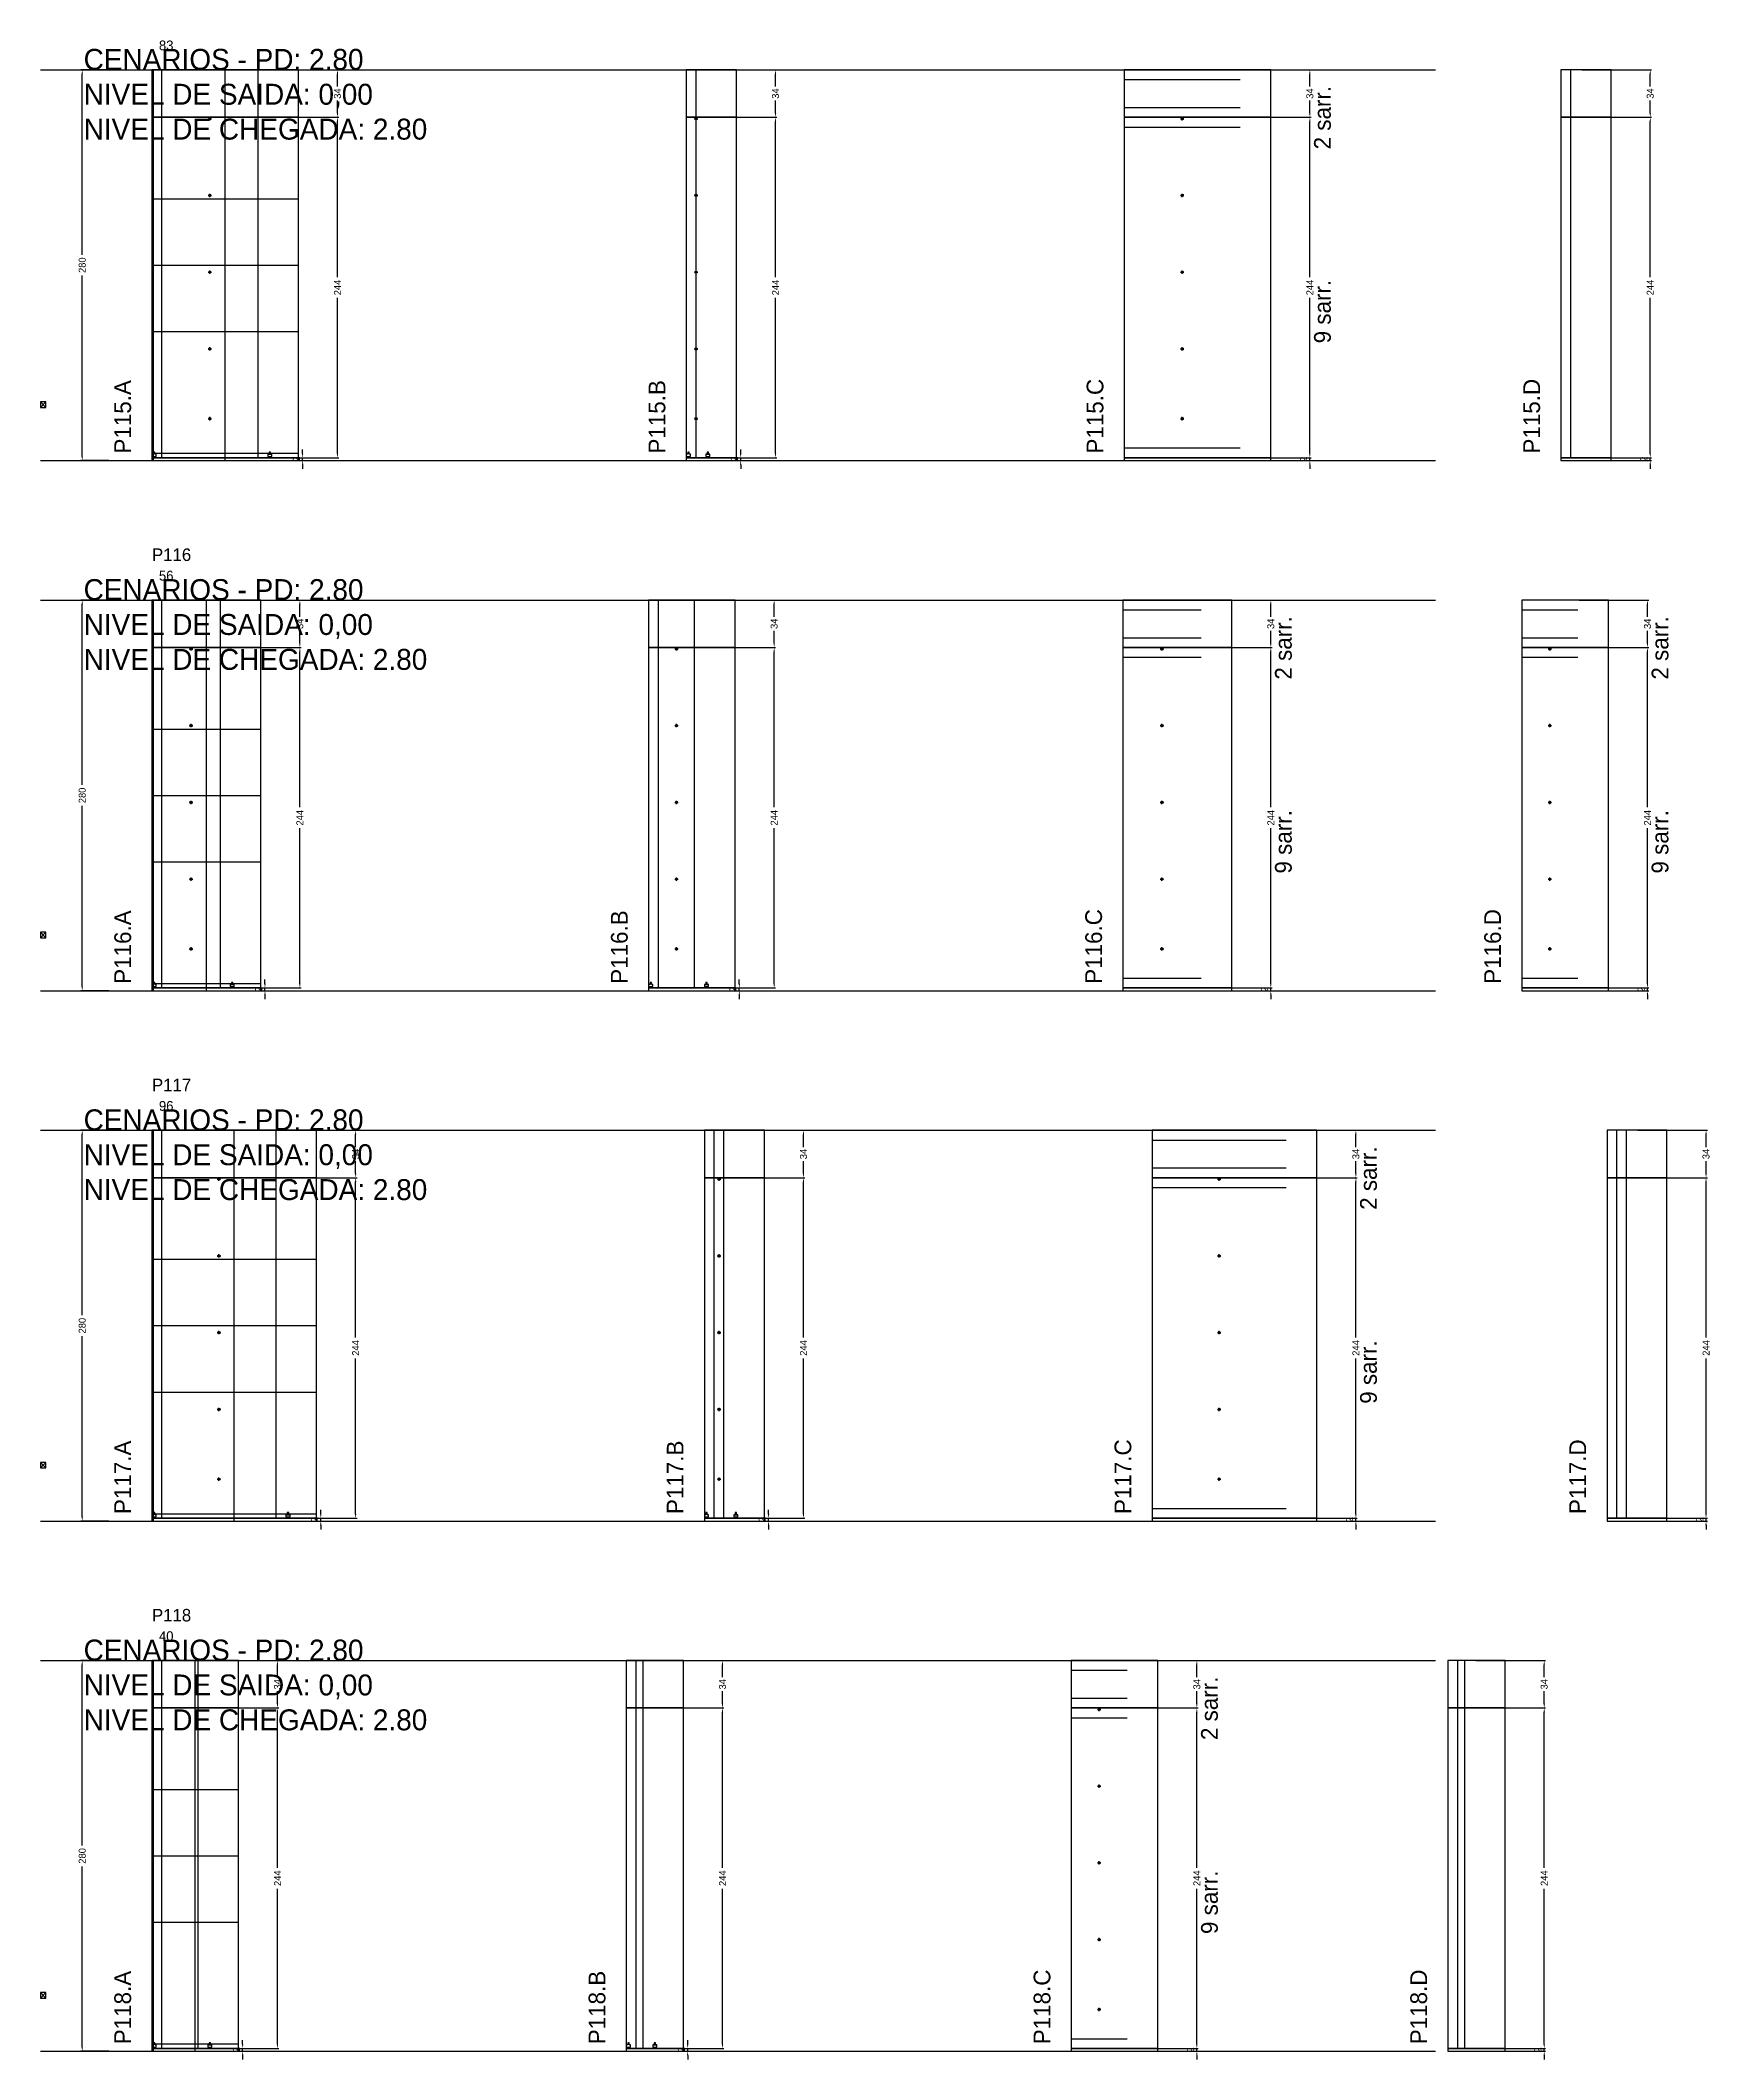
# Model space of a CAD drawing. Header units: centimetres. Extents: x -10500 to 4121, y -45226 to 295.
# Drawn here: x -7000 to -5803, y -26606 to -25159 of the extents above; entities that cross this region are included whole.
import ezdxf

# ---------------------------------------------------------------- set-up
doc = ezdxf.new("R2010")
doc.units = ezdxf.units.CM
doc.linetypes.add('DASHED', pattern=[2, -2])
for name, color, linetype in [('CHAPA', 140, 'Continuous'), ('COTA', 241, 'Continuous'), ('COTAS FURACAO', 16, 'Continuous'), ('Madeira', 30, 'Continuous'), ('MEIO_PONT', 160, 'Continuous'), ('NOMENCLATURA', 7, 'Continuous'), ('Nível', 160, 'Continuous'), ('Painéis', 200, 'Continuous'), ('Perfil Metálico', 150, 'Continuous'), ('SARR_2.2x7', 40, 'Continuous'), ('SARRAFO DE PRESSAO', 200, 'Continuous'), ('texto', 7, 'Continuous'), ('TEXTO_GERAL', 7, 'Continuous')]:
    doc.layers.add(name, color=color, linetype=linetype)
doc.dimstyles.new('PAINEL-NOVA', dxfattribs={"dimtxt": 5, "dimasz": 3, "dimexe": 1, "dimexo": 1, "dimgap": 1, "dimtad": 1, "dimcen": 2.5, "dimazin": 3, "dimtfac": 1, "dimtmove": 0, "dimatfit": 3})

# ---------------------------------------------------------------- blocks, each defined once
blk = doc.blocks.new('_CLOSEDFILLED')
at = {"color": 0, "linetype": 'BYBLOCK'}
blk.add_solid([(-1, 0.16), (0, 0), (-1, -0.16)], dxfattribs=at)
blk = doc.blocks.new('*D1717')
for p, q in [((-6951, -25180), (-6971, -25180)), ((-6970, -25312.5), (-6970, -25183)), ((-6970, -25457), (-6970, -25327.5)), ((-6951, -25460), (-6971, -25460))]:
    blk.add_line(p, q)
at = {"layer": 'Defpoints'}
for p in [(-6950, -25180), (-6970, -25460), (-6950, -25460)]:
    blk.add_point(p, dxfattribs=at)
at = {"layer": 'COTA', "xscale": 3, "yscale": 3}
for p, rotation in [((-6970, -25180), 90), ((-6970, -25460), 270)]:
    blk.add_blockref('_CLOSEDFILLED', p, dxfattribs=dict(at, rotation=rotation))
at = {"layer": 'COTA', "insert": (-6970, -25320), "char_height": 5, "attachment_point": 5, "rotation": 90}
blk.add_mtext('280', dxfattribs=at)
blk = doc.blocks.new('MULDURA')
at = {"layer": 'Paineis'}
for p, q in [((0, 0), (4, 4)), ((4, 0), (0, 4))]:
    blk.add_line(p, q, dxfattribs=at)
blk.add_lwpolyline([(0, 0), (4, 0), (4, 4), (0, 4)], close=True, dxfattribs=at)
blk = doc.blocks.new('*D1719')
for p, q in [((-6836, -25214), (-6786, -25214)), ((-6787, -25328.5), (-6787, -25217)), ((-6787, -25455), (-6787, -25343.5)), ((-6836, -25458), (-6786, -25458))]:
    blk.add_line(p, q)
at = {"layer": 'Defpoints'}
for p in [(-6837, -25214), (-6837, -25458), (-6787, -25458)]:
    blk.add_point(p, dxfattribs=at)
at = {"layer": 'COTA', "xscale": 3, "yscale": 3}
for p, rotation in [((-6787, -25214), 90), ((-6787, -25458), 270)]:
    blk.add_blockref('_CLOSEDFILLED', p, dxfattribs=dict(at, rotation=rotation))
at = {"layer": 'COTA', "insert": (-6787, -25336), "char_height": 5, "attachment_point": 5, "rotation": 90}
blk.add_mtext('244', dxfattribs=at)
blk = doc.blocks.new('*D1720')
for p, q in [((-6836, -25180), (-6786, -25180)), ((-6787, -25192), (-6787, -25183)), ((-6787, -25211), (-6787, -25202)), ((-6836, -25214), (-6786, -25214))]:
    blk.add_line(p, q)
at = {"layer": 'Defpoints'}
for p in [(-6837, -25180), (-6837, -25214), (-6787, -25214)]:
    blk.add_point(p, dxfattribs=at)
at = {"layer": 'COTA', "xscale": 3, "yscale": 3}
for p, rotation in [((-6787, -25180), 90), ((-6787, -25214), 270)]:
    blk.add_blockref('_CLOSEDFILLED', p, dxfattribs=dict(at, rotation=rotation))
at = {"layer": 'COTA', "insert": (-6787, -25197), "char_height": 5, "attachment_point": 5, "rotation": 90}
blk.add_mtext('34', dxfattribs=at)
blk = doc.blocks.new('SLIPTEE')
at = {"layer": 'Paineis'}
blk.add_lwpolyline([(0, 0), (3, 0), (3, 1.5), (2, 1.5), (2, 3), (1, 3), (1, 1.5), (0, 1.5)], close=True, dxfattribs=at)
blk = doc.blocks.new('SLIPTDD')
at = {"layer": 'Paineis'}
blk.add_line((0, 1.5), (3, 1.5), dxfattribs=at)
blk.add_lwpolyline([(0, 0), (3, 0), (3, 1.5), (2, 1.5), (2, 3), (1, 3), (1, 1.5), (0, 1.5)], close=True, dxfattribs=at)
blk = doc.blocks.new('furacao')
at = {"layer": 'COTAS FURACAO'}
for p, q in [((-1.2, 0), (1.2, 0)), ((0, -1.2), (0, 1.2))]:
    blk.add_line(p, q, dxfattribs=at)
blk.add_circle((0, 0), 0.8, dxfattribs=at)
blk = doc.blocks.new('*D1722')
for p, q in [((-6522, -25214), (-6472, -25214)), ((-6473, -25328.5), (-6473, -25217)), ((-6473, -25455), (-6473, -25343.5)), ((-6522, -25458), (-6472, -25458))]:
    blk.add_line(p, q)
at = {"layer": 'Defpoints'}
for p in [(-6523, -25214), (-6523, -25458), (-6473, -25458)]:
    blk.add_point(p, dxfattribs=at)
at = {"layer": 'COTA', "xscale": 3, "yscale": 3}
for p, rotation in [((-6473, -25214), 90), ((-6473, -25458), 270)]:
    blk.add_blockref('_CLOSEDFILLED', p, dxfattribs=dict(at, rotation=rotation))
at = {"layer": 'COTA', "insert": (-6473, -25336), "char_height": 5, "attachment_point": 5, "rotation": 90}
blk.add_mtext('244', dxfattribs=at)
blk = doc.blocks.new('*D1723')
for p, q in [((-6522, -25180), (-6472, -25180)), ((-6473, -25192), (-6473, -25183)), ((-6473, -25211), (-6473, -25202)), ((-6522, -25214), (-6472, -25214))]:
    blk.add_line(p, q)
at = {"layer": 'Defpoints'}
for p in [(-6523, -25180), (-6523, -25214), (-6473, -25214)]:
    blk.add_point(p, dxfattribs=at)
at = {"layer": 'COTA', "xscale": 3, "yscale": 3}
for p, rotation in [((-6473, -25180), 90), ((-6473, -25214), 270)]:
    blk.add_blockref('_CLOSEDFILLED', p, dxfattribs=dict(at, rotation=rotation))
at = {"layer": 'COTA', "insert": (-6473, -25197), "char_height": 5, "attachment_point": 5, "rotation": 90}
blk.add_mtext('34', dxfattribs=at)
blk = doc.blocks.new('*D1725')
for p, q in [((-6139, -25214), (-6089, -25214)), ((-6090, -25328.5), (-6090, -25217)), ((-6090, -25455), (-6090, -25343.5)), ((-6139, -25458), (-6089, -25458))]:
    blk.add_line(p, q)
at = {"layer": 'Defpoints'}
for p in [(-6140, -25214), (-6140, -25458), (-6090, -25458)]:
    blk.add_point(p, dxfattribs=at)
at = {"layer": 'COTA', "xscale": 3, "yscale": 3}
for p, rotation in [((-6090, -25214), 90), ((-6090, -25458), 270)]:
    blk.add_blockref('_CLOSEDFILLED', p, dxfattribs=dict(at, rotation=rotation))
at = {"layer": 'COTA', "insert": (-6090, -25336), "char_height": 5, "attachment_point": 5, "rotation": 90}
blk.add_mtext('244', dxfattribs=at)
blk = doc.blocks.new('*D1726')
for p, q in [((-6139, -25180), (-6089, -25180)), ((-6090, -25192), (-6090, -25183)), ((-6090, -25211), (-6090, -25202)), ((-6139, -25214), (-6089, -25214))]:
    blk.add_line(p, q)
at = {"layer": 'Defpoints'}
for p in [(-6140, -25180), (-6140, -25214), (-6090, -25214)]:
    blk.add_point(p, dxfattribs=at)
at = {"layer": 'COTA', "xscale": 3, "yscale": 3}
for p, rotation in [((-6090, -25180), 90), ((-6090, -25214), 270)]:
    blk.add_blockref('_CLOSEDFILLED', p, dxfattribs=dict(at, rotation=rotation))
at = {"layer": 'COTA', "insert": (-6090, -25197), "char_height": 5, "attachment_point": 5, "rotation": 90}
blk.add_mtext('34', dxfattribs=at)
blk = doc.blocks.new('*D1728')
for p, q in [((-5895, -25214), (-5845, -25214)), ((-5846, -25328.5), (-5846, -25217)), ((-5846, -25455), (-5846, -25343.5)), ((-5895, -25458), (-5845, -25458))]:
    blk.add_line(p, q)
at = {"layer": 'Defpoints'}
for p in [(-5896, -25214), (-5896, -25458), (-5846, -25458)]:
    blk.add_point(p, dxfattribs=at)
at = {"layer": 'COTA', "xscale": 3, "yscale": 3}
for p, rotation in [((-5846, -25214), 90), ((-5846, -25458), 270)]:
    blk.add_blockref('_CLOSEDFILLED', p, dxfattribs=dict(at, rotation=rotation))
at = {"layer": 'COTA', "insert": (-5846, -25336), "char_height": 5, "attachment_point": 5, "rotation": 90}
blk.add_mtext('244', dxfattribs=at)
blk = doc.blocks.new('*D1729')
for p, q in [((-5895, -25180), (-5845, -25180)), ((-5846, -25192), (-5846, -25183)), ((-5846, -25211), (-5846, -25202)), ((-5895, -25214), (-5845, -25214))]:
    blk.add_line(p, q)
at = {"layer": 'Defpoints'}
for p in [(-5896, -25180), (-5896, -25214), (-5846, -25214)]:
    blk.add_point(p, dxfattribs=at)
at = {"layer": 'COTA', "xscale": 3, "yscale": 3}
for p, rotation in [((-5846, -25180), 90), ((-5846, -25214), 270)]:
    blk.add_blockref('_CLOSEDFILLED', p, dxfattribs=dict(at, rotation=rotation))
at = {"layer": 'COTA', "insert": (-5846, -25197), "char_height": 5, "attachment_point": 5, "rotation": 90}
blk.add_mtext('34', dxfattribs=at)
blk = doc.blocks.new('*D1743')
for p, q in [((-6951, -25560), (-6971, -25560)), ((-6970, -25692.5), (-6970, -25563)), ((-6970, -25837), (-6970, -25707.5)), ((-6951, -25840), (-6971, -25840))]:
    blk.add_line(p, q)
at = {"layer": 'Defpoints'}
for p in [(-6950, -25560), (-6970, -25840), (-6950, -25840)]:
    blk.add_point(p, dxfattribs=at)
at = {"layer": 'COTA', "xscale": 3, "yscale": 3}
for p, rotation in [((-6970, -25560), 90), ((-6970, -25840), 270)]:
    blk.add_blockref('_CLOSEDFILLED', p, dxfattribs=dict(at, rotation=rotation))
at = {"layer": 'COTA', "insert": (-6970, -25700), "char_height": 5, "attachment_point": 5, "rotation": 90}
blk.add_mtext('280', dxfattribs=at)
blk = doc.blocks.new('*D1745')
for p, q in [((-6863, -25594), (-6813, -25594)), ((-6814, -25708.5), (-6814, -25597)), ((-6814, -25835), (-6814, -25723.5)), ((-6863, -25838), (-6813, -25838))]:
    blk.add_line(p, q)
at = {"layer": 'Defpoints'}
for p in [(-6864, -25594), (-6864, -25838), (-6814, -25838)]:
    blk.add_point(p, dxfattribs=at)
at = {"layer": 'COTA', "xscale": 3, "yscale": 3}
for p, rotation in [((-6814, -25594), 90), ((-6814, -25838), 270)]:
    blk.add_blockref('_CLOSEDFILLED', p, dxfattribs=dict(at, rotation=rotation))
at = {"layer": 'COTA', "insert": (-6814, -25716), "char_height": 5, "attachment_point": 5, "rotation": 90}
blk.add_mtext('244', dxfattribs=at)
blk = doc.blocks.new('*D1746')
for p, q in [((-6863, -25560), (-6813, -25560)), ((-6814, -25572), (-6814, -25563)), ((-6814, -25591), (-6814, -25582)), ((-6863, -25594), (-6813, -25594))]:
    blk.add_line(p, q)
at = {"layer": 'Defpoints'}
for p in [(-6864, -25560), (-6864, -25594), (-6814, -25594)]:
    blk.add_point(p, dxfattribs=at)
at = {"layer": 'COTA', "xscale": 3, "yscale": 3}
for p, rotation in [((-6814, -25560), 90), ((-6814, -25594), 270)]:
    blk.add_blockref('_CLOSEDFILLED', p, dxfattribs=dict(at, rotation=rotation))
at = {"layer": 'COTA', "insert": (-6814, -25577), "char_height": 5, "attachment_point": 5, "rotation": 90}
blk.add_mtext('34', dxfattribs=at)
blk = doc.blocks.new('*D1748')
for p, q in [((-6523, -25594), (-6473, -25594)), ((-6474, -25708.5), (-6474, -25597)), ((-6474, -25835), (-6474, -25723.5)), ((-6523, -25838), (-6473, -25838))]:
    blk.add_line(p, q)
at = {"layer": 'Defpoints'}
for p in [(-6524, -25594), (-6524, -25838), (-6474, -25838)]:
    blk.add_point(p, dxfattribs=at)
at = {"layer": 'COTA', "xscale": 3, "yscale": 3}
for p, rotation in [((-6474, -25594), 90), ((-6474, -25838), 270)]:
    blk.add_blockref('_CLOSEDFILLED', p, dxfattribs=dict(at, rotation=rotation))
at = {"layer": 'COTA', "insert": (-6474, -25716), "char_height": 5, "attachment_point": 5, "rotation": 90}
blk.add_mtext('244', dxfattribs=at)
blk = doc.blocks.new('*D1749')
for p, q in [((-6523, -25560), (-6473, -25560)), ((-6474, -25572), (-6474, -25563)), ((-6474, -25591), (-6474, -25582)), ((-6523, -25594), (-6473, -25594))]:
    blk.add_line(p, q)
at = {"layer": 'Defpoints'}
for p in [(-6524, -25560), (-6524, -25594), (-6474, -25594)]:
    blk.add_point(p, dxfattribs=at)
at = {"layer": 'COTA', "xscale": 3, "yscale": 3}
for p, rotation in [((-6474, -25560), 90), ((-6474, -25594), 270)]:
    blk.add_blockref('_CLOSEDFILLED', p, dxfattribs=dict(at, rotation=rotation))
at = {"layer": 'COTA', "insert": (-6474, -25577), "char_height": 5, "attachment_point": 5, "rotation": 90}
blk.add_mtext('34', dxfattribs=at)
blk = doc.blocks.new('*D1751')
for p, q in [((-6167, -25594), (-6117, -25594)), ((-6118, -25708.5), (-6118, -25597)), ((-6118, -25835), (-6118, -25723.5)), ((-6167, -25838), (-6117, -25838))]:
    blk.add_line(p, q)
at = {"layer": 'Defpoints'}
for p in [(-6168, -25594), (-6168, -25838), (-6118, -25838)]:
    blk.add_point(p, dxfattribs=at)
at = {"layer": 'COTA', "xscale": 3, "yscale": 3}
for p, rotation in [((-6118, -25594), 90), ((-6118, -25838), 270)]:
    blk.add_blockref('_CLOSEDFILLED', p, dxfattribs=dict(at, rotation=rotation))
at = {"layer": 'COTA', "insert": (-6118, -25716), "char_height": 5, "attachment_point": 5, "rotation": 90}
blk.add_mtext('244', dxfattribs=at)
blk = doc.blocks.new('*D1752')
for p, q in [((-6167, -25560), (-6117, -25560)), ((-6118, -25572), (-6118, -25563)), ((-6118, -25591), (-6118, -25582)), ((-6167, -25594), (-6117, -25594))]:
    blk.add_line(p, q)
at = {"layer": 'Defpoints'}
for p in [(-6168, -25560), (-6168, -25594), (-6118, -25594)]:
    blk.add_point(p, dxfattribs=at)
at = {"layer": 'COTA', "xscale": 3, "yscale": 3}
for p, rotation in [((-6118, -25560), 90), ((-6118, -25594), 270)]:
    blk.add_blockref('_CLOSEDFILLED', p, dxfattribs=dict(at, rotation=rotation))
at = {"layer": 'COTA', "insert": (-6118, -25577), "char_height": 5, "attachment_point": 5, "rotation": 90}
blk.add_mtext('34', dxfattribs=at)
blk = doc.blocks.new('*D1754')
for p, q in [((-5897, -25594), (-5847, -25594)), ((-5848, -25708.5), (-5848, -25597)), ((-5848, -25835), (-5848, -25723.5)), ((-5897, -25838), (-5847, -25838))]:
    blk.add_line(p, q)
at = {"layer": 'Defpoints'}
for p in [(-5898, -25594), (-5898, -25838), (-5848, -25838)]:
    blk.add_point(p, dxfattribs=at)
at = {"layer": 'COTA', "xscale": 3, "yscale": 3}
for p, rotation in [((-5848, -25594), 90), ((-5848, -25838), 270)]:
    blk.add_blockref('_CLOSEDFILLED', p, dxfattribs=dict(at, rotation=rotation))
at = {"layer": 'COTA', "insert": (-5848, -25716), "char_height": 5, "attachment_point": 5, "rotation": 90}
blk.add_mtext('244', dxfattribs=at)
blk = doc.blocks.new('*D1755')
for p, q in [((-5897, -25560), (-5847, -25560)), ((-5848, -25572), (-5848, -25563)), ((-5848, -25591), (-5848, -25582)), ((-5897, -25594), (-5847, -25594))]:
    blk.add_line(p, q)
at = {"layer": 'Defpoints'}
for p in [(-5898, -25560), (-5898, -25594), (-5848, -25594)]:
    blk.add_point(p, dxfattribs=at)
at = {"layer": 'COTA', "xscale": 3, "yscale": 3}
for p, rotation in [((-5848, -25560), 90), ((-5848, -25594), 270)]:
    blk.add_blockref('_CLOSEDFILLED', p, dxfattribs=dict(at, rotation=rotation))
at = {"layer": 'COTA', "insert": (-5848, -25577), "char_height": 5, "attachment_point": 5, "rotation": 90}
blk.add_mtext('34', dxfattribs=at)
blk = doc.blocks.new('*D1769')
for p, q in [((-6951, -25940), (-6971, -25940)), ((-6970, -26072.5), (-6970, -25943)), ((-6970, -26217), (-6970, -26087.5)), ((-6951, -26220), (-6971, -26220))]:
    blk.add_line(p, q)
at = {"layer": 'Defpoints'}
for p in [(-6950, -25940), (-6970, -26220), (-6950, -26220)]:
    blk.add_point(p, dxfattribs=at)
at = {"layer": 'COTA', "xscale": 3, "yscale": 3}
for p, rotation in [((-6970, -25940), 90), ((-6970, -26220), 270)]:
    blk.add_blockref('_CLOSEDFILLED', p, dxfattribs=dict(at, rotation=rotation))
at = {"layer": 'COTA', "insert": (-6970, -26080), "char_height": 5, "attachment_point": 5, "rotation": 90}
blk.add_mtext('280', dxfattribs=at)
blk = doc.blocks.new('*D1771')
for p, q in [((-6823, -25974), (-6773, -25974)), ((-6774, -26088.5), (-6774, -25977)), ((-6774, -26215), (-6774, -26103.5)), ((-6823, -26218), (-6773, -26218))]:
    blk.add_line(p, q)
at = {"layer": 'Defpoints'}
for p in [(-6824, -25974), (-6824, -26218), (-6774, -26218)]:
    blk.add_point(p, dxfattribs=at)
at = {"layer": 'COTA', "xscale": 3, "yscale": 3}
for p, rotation in [((-6774, -25974), 90), ((-6774, -26218), 270)]:
    blk.add_blockref('_CLOSEDFILLED', p, dxfattribs=dict(at, rotation=rotation))
at = {"layer": 'COTA', "insert": (-6774, -26096), "char_height": 5, "attachment_point": 5, "rotation": 90}
blk.add_mtext('244', dxfattribs=at)
blk = doc.blocks.new('*D1772')
for p, q in [((-6823, -25940), (-6773, -25940)), ((-6774, -25952), (-6774, -25943)), ((-6823, -25974), (-6773, -25974)), ((-6774, -25971), (-6774, -25962))]:
    blk.add_line(p, q)
at = {"layer": 'Defpoints'}
for p in [(-6824, -25940), (-6824, -25974), (-6774, -25974)]:
    blk.add_point(p, dxfattribs=at)
at = {"layer": 'COTA', "xscale": 3, "yscale": 3}
for p, rotation in [((-6774, -25940), 90), ((-6774, -25974), 270)]:
    blk.add_blockref('_CLOSEDFILLED', p, dxfattribs=dict(at, rotation=rotation))
at = {"layer": 'COTA', "insert": (-6774, -25957), "char_height": 5, "attachment_point": 5, "rotation": 90}
blk.add_mtext('34', dxfattribs=at)
blk = doc.blocks.new('*D1774')
for p, q in [((-6502, -25974), (-6452, -25974)), ((-6453, -26088.5), (-6453, -25977)), ((-6453, -26215), (-6453, -26103.5)), ((-6502, -26218), (-6452, -26218))]:
    blk.add_line(p, q)
at = {"layer": 'Defpoints'}
for p in [(-6503, -25974), (-6503, -26218), (-6453, -26218)]:
    blk.add_point(p, dxfattribs=at)
at = {"layer": 'COTA', "xscale": 3, "yscale": 3}
for p, rotation in [((-6453, -25974), 90), ((-6453, -26218), 270)]:
    blk.add_blockref('_CLOSEDFILLED', p, dxfattribs=dict(at, rotation=rotation))
at = {"layer": 'COTA', "insert": (-6453, -26096), "char_height": 5, "attachment_point": 5, "rotation": 90}
blk.add_mtext('244', dxfattribs=at)
blk = doc.blocks.new('*D1775')
for p, q in [((-6502, -25940), (-6452, -25940)), ((-6453, -25952), (-6453, -25943)), ((-6502, -25974), (-6452, -25974)), ((-6453, -25971), (-6453, -25962))]:
    blk.add_line(p, q)
at = {"layer": 'Defpoints'}
for p in [(-6503, -25940), (-6503, -25974), (-6453, -25974)]:
    blk.add_point(p, dxfattribs=at)
at = {"layer": 'COTA', "xscale": 3, "yscale": 3}
for p, rotation in [((-6453, -25940), 90), ((-6453, -25974), 270)]:
    blk.add_blockref('_CLOSEDFILLED', p, dxfattribs=dict(at, rotation=rotation))
at = {"layer": 'COTA', "insert": (-6453, -25957), "char_height": 5, "attachment_point": 5, "rotation": 90}
blk.add_mtext('34', dxfattribs=at)
blk = doc.blocks.new('*D1777')
for p, q in [((-6106, -25974), (-6056, -25974)), ((-6057, -26088.5), (-6057, -25977)), ((-6057, -26215), (-6057, -26103.5)), ((-6106, -26218), (-6056, -26218))]:
    blk.add_line(p, q)
at = {"layer": 'Defpoints'}
for p in [(-6107, -25974), (-6107, -26218), (-6057, -26218)]:
    blk.add_point(p, dxfattribs=at)
at = {"layer": 'COTA', "xscale": 3, "yscale": 3}
for p, rotation in [((-6057, -25974), 90), ((-6057, -26218), 270)]:
    blk.add_blockref('_CLOSEDFILLED', p, dxfattribs=dict(at, rotation=rotation))
at = {"layer": 'COTA', "insert": (-6057, -26096), "char_height": 5, "attachment_point": 5, "rotation": 90}
blk.add_mtext('244', dxfattribs=at)
blk = doc.blocks.new('*D1778')
for p, q in [((-6106, -25940), (-6056, -25940)), ((-6057, -25952), (-6057, -25943)), ((-6106, -25974), (-6056, -25974)), ((-6057, -25971), (-6057, -25962))]:
    blk.add_line(p, q)
at = {"layer": 'Defpoints'}
for p in [(-6107, -25940), (-6107, -25974), (-6057, -25974)]:
    blk.add_point(p, dxfattribs=at)
at = {"layer": 'COTA', "xscale": 3, "yscale": 3}
for p, rotation in [((-6057, -25940), 90), ((-6057, -25974), 270)]:
    blk.add_blockref('_CLOSEDFILLED', p, dxfattribs=dict(at, rotation=rotation))
at = {"layer": 'COTA', "insert": (-6057, -25957), "char_height": 5, "attachment_point": 5, "rotation": 90}
blk.add_mtext('34', dxfattribs=at)
blk = doc.blocks.new('*D1780')
for p, q in [((-5855, -25974), (-5805, -25974)), ((-5806, -26088.5), (-5806, -25977)), ((-5806, -26215), (-5806, -26103.5)), ((-5855, -26218), (-5805, -26218))]:
    blk.add_line(p, q)
at = {"layer": 'Defpoints'}
for p in [(-5856, -25974), (-5856, -26218), (-5806, -26218)]:
    blk.add_point(p, dxfattribs=at)
at = {"layer": 'COTA', "xscale": 3, "yscale": 3}
for p, rotation in [((-5806, -25974), 90), ((-5806, -26218), 270)]:
    blk.add_blockref('_CLOSEDFILLED', p, dxfattribs=dict(at, rotation=rotation))
at = {"layer": 'COTA', "insert": (-5806, -26096), "char_height": 5, "attachment_point": 5, "rotation": 90}
blk.add_mtext('244', dxfattribs=at)
blk = doc.blocks.new('*D1781')
for p, q in [((-5855, -25940), (-5805, -25940)), ((-5806, -25952), (-5806, -25943)), ((-5855, -25974), (-5805, -25974)), ((-5806, -25971), (-5806, -25962))]:
    blk.add_line(p, q)
at = {"layer": 'Defpoints'}
for p in [(-5856, -25940), (-5856, -25974), (-5806, -25974)]:
    blk.add_point(p, dxfattribs=at)
at = {"layer": 'COTA', "xscale": 3, "yscale": 3}
for p, rotation in [((-5806, -25940), 90), ((-5806, -25974), 270)]:
    blk.add_blockref('_CLOSEDFILLED', p, dxfattribs=dict(at, rotation=rotation))
at = {"layer": 'COTA', "insert": (-5806, -25957), "char_height": 5, "attachment_point": 5, "rotation": 90}
blk.add_mtext('34', dxfattribs=at)
blk = doc.blocks.new('*D1795')
for p, q in [((-6951, -26320), (-6971, -26320)), ((-6970, -26452.5), (-6970, -26323)), ((-6970, -26597), (-6970, -26467.5)), ((-6951, -26600), (-6971, -26600))]:
    blk.add_line(p, q)
at = {"layer": 'Defpoints'}
for p in [(-6950, -26320), (-6970, -26600), (-6950, -26600)]:
    blk.add_point(p, dxfattribs=at)
at = {"layer": 'COTA', "xscale": 3, "yscale": 3}
for p, rotation in [((-6970, -26320), 90), ((-6970, -26600), 270)]:
    blk.add_blockref('_CLOSEDFILLED', p, dxfattribs=dict(at, rotation=rotation))
at = {"layer": 'COTA', "insert": (-6970, -26460), "char_height": 5, "attachment_point": 5, "rotation": 90}
blk.add_mtext('280', dxfattribs=at)
blk = doc.blocks.new('*D1797')
for p, q in [((-6879, -26354), (-6829, -26354)), ((-6830, -26468.5), (-6830, -26357)), ((-6830, -26595), (-6830, -26483.5)), ((-6879, -26598), (-6829, -26598))]:
    blk.add_line(p, q)
at = {"layer": 'Defpoints'}
for p in [(-6880, -26354), (-6880, -26598), (-6830, -26598)]:
    blk.add_point(p, dxfattribs=at)
at = {"layer": 'COTA', "xscale": 3, "yscale": 3}
for p, rotation in [((-6830, -26354), 90), ((-6830, -26598), 270)]:
    blk.add_blockref('_CLOSEDFILLED', p, dxfattribs=dict(at, rotation=rotation))
at = {"layer": 'COTA', "insert": (-6830, -26476), "char_height": 5, "attachment_point": 5, "rotation": 90}
blk.add_mtext('244', dxfattribs=at)
blk = doc.blocks.new('*D1798')
for p, q in [((-6879, -26320), (-6829, -26320)), ((-6830, -26332), (-6830, -26323)), ((-6830, -26351), (-6830, -26342)), ((-6879, -26354), (-6829, -26354))]:
    blk.add_line(p, q)
at = {"layer": 'Defpoints'}
for p in [(-6880, -26320), (-6880, -26354), (-6830, -26354)]:
    blk.add_point(p, dxfattribs=at)
at = {"layer": 'COTA', "xscale": 3, "yscale": 3}
for p, rotation in [((-6830, -26320), 90), ((-6830, -26354), 270)]:
    blk.add_blockref('_CLOSEDFILLED', p, dxfattribs=dict(at, rotation=rotation))
at = {"layer": 'COTA', "insert": (-6830, -26337), "char_height": 5, "attachment_point": 5, "rotation": 90}
blk.add_mtext('34', dxfattribs=at)
blk = doc.blocks.new('*D1800')
for p, q in [((-6560, -26354), (-6510, -26354)), ((-6511, -26468.5), (-6511, -26357)), ((-6511, -26595), (-6511, -26483.5)), ((-6560, -26598), (-6510, -26598))]:
    blk.add_line(p, q)
at = {"layer": 'Defpoints'}
for p in [(-6561, -26354), (-6561, -26598), (-6511, -26598)]:
    blk.add_point(p, dxfattribs=at)
at = {"layer": 'COTA', "xscale": 3, "yscale": 3}
for p, rotation in [((-6511, -26354), 90), ((-6511, -26598), 270)]:
    blk.add_blockref('_CLOSEDFILLED', p, dxfattribs=dict(at, rotation=rotation))
at = {"layer": 'COTA', "insert": (-6511, -26476), "char_height": 5, "attachment_point": 5, "rotation": 90}
blk.add_mtext('244', dxfattribs=at)
blk = doc.blocks.new('*D1801')
for p, q in [((-6560, -26320), (-6510, -26320)), ((-6511, -26332), (-6511, -26323)), ((-6511, -26351), (-6511, -26342)), ((-6560, -26354), (-6510, -26354))]:
    blk.add_line(p, q)
at = {"layer": 'Defpoints'}
for p in [(-6561, -26320), (-6561, -26354), (-6511, -26354)]:
    blk.add_point(p, dxfattribs=at)
at = {"layer": 'COTA', "xscale": 3, "yscale": 3}
for p, rotation in [((-6511, -26320), 90), ((-6511, -26354), 270)]:
    blk.add_blockref('_CLOSEDFILLED', p, dxfattribs=dict(at, rotation=rotation))
at = {"layer": 'COTA', "insert": (-6511, -26337), "char_height": 5, "attachment_point": 5, "rotation": 90}
blk.add_mtext('34', dxfattribs=at)
blk = doc.blocks.new('*D1803')
for p, q in [((-6220, -26354), (-6170, -26354)), ((-6171, -26468.5), (-6171, -26357)), ((-6171, -26595), (-6171, -26483.5)), ((-6220, -26598), (-6170, -26598))]:
    blk.add_line(p, q)
at = {"layer": 'Defpoints'}
for p in [(-6221, -26354), (-6221, -26598), (-6171, -26598)]:
    blk.add_point(p, dxfattribs=at)
at = {"layer": 'COTA', "xscale": 3, "yscale": 3}
for p, rotation in [((-6171, -26354), 90), ((-6171, -26598), 270)]:
    blk.add_blockref('_CLOSEDFILLED', p, dxfattribs=dict(at, rotation=rotation))
at = {"layer": 'COTA', "insert": (-6171, -26476), "char_height": 5, "attachment_point": 5, "rotation": 90}
blk.add_mtext('244', dxfattribs=at)
blk = doc.blocks.new('*D1804')
for p, q in [((-6220, -26320), (-6170, -26320)), ((-6171, -26332), (-6171, -26323)), ((-6171, -26351), (-6171, -26342)), ((-6220, -26354), (-6170, -26354))]:
    blk.add_line(p, q)
at = {"layer": 'Defpoints'}
for p in [(-6221, -26320), (-6221, -26354), (-6171, -26354)]:
    blk.add_point(p, dxfattribs=at)
at = {"layer": 'COTA', "xscale": 3, "yscale": 3}
for p, rotation in [((-6171, -26320), 90), ((-6171, -26354), 270)]:
    blk.add_blockref('_CLOSEDFILLED', p, dxfattribs=dict(at, rotation=rotation))
at = {"layer": 'COTA', "insert": (-6171, -26337), "char_height": 5, "attachment_point": 5, "rotation": 90}
blk.add_mtext('34', dxfattribs=at)
blk = doc.blocks.new('*D1806')
for p, q in [((-5971, -26354), (-5921, -26354)), ((-5922, -26468.5), (-5922, -26357)), ((-5922, -26595), (-5922, -26483.5)), ((-5971, -26598), (-5921, -26598))]:
    blk.add_line(p, q)
at = {"layer": 'Defpoints'}
for p in [(-5972, -26354), (-5972, -26598), (-5922, -26598)]:
    blk.add_point(p, dxfattribs=at)
at = {"layer": 'COTA', "xscale": 3, "yscale": 3}
for p, rotation in [((-5922, -26354), 90), ((-5922, -26598), 270)]:
    blk.add_blockref('_CLOSEDFILLED', p, dxfattribs=dict(at, rotation=rotation))
at = {"layer": 'COTA', "insert": (-5922, -26476), "char_height": 5, "attachment_point": 5, "rotation": 90}
blk.add_mtext('244', dxfattribs=at)
blk = doc.blocks.new('*D1807')
for p, q in [((-5971, -26320), (-5921, -26320)), ((-5922, -26332), (-5922, -26323)), ((-5922, -26351), (-5922, -26342)), ((-5971, -26354), (-5921, -26354))]:
    blk.add_line(p, q)
at = {"layer": 'Defpoints'}
for p in [(-5972, -26320), (-5972, -26354), (-5922, -26354)]:
    blk.add_point(p, dxfattribs=at)
at = {"layer": 'COTA', "xscale": 3, "yscale": 3}
for p, rotation in [((-5922, -26320), 90), ((-5922, -26354), 270)]:
    blk.add_blockref('_CLOSEDFILLED', p, dxfattribs=dict(at, rotation=rotation))
at = {"layer": 'COTA', "insert": (-5922, -26337), "char_height": 5, "attachment_point": 5, "rotation": 90}
blk.add_mtext('34', dxfattribs=at)

msp = doc.modelspace()

# ---------------------------------------------------------------- linework, layer by layer
at = {"layer": 'CHAPA'}
for points in [[(-6920, -25460), (-6918.8, -25460), (-6918.8, -25180), (-6920, -25180)], [(-6920, -25840), (-6918.8, -25840), (-6918.8, -25560), (-6920, -25560)], [(-6920, -26220), (-6918.8, -26220), (-6918.8, -25940), (-6920, -25940)], [(-6920, -26600), (-6918.8, -26600), (-6918.8, -26320), (-6920, -26320)]]:
    msp.add_lwpolyline(points, close=True, dxfattribs=at)
at = {"layer": 'Madeira'}
for points in [[(-6920, -25272.4), (-6815, -25272.4)], [(-6920, -25367.6), (-6815, -25367.6)], [(-6920, -25652.4), (-6842, -25652.4)], [(-6920, -25747.6), (-6842, -25747.6)], [(-6920, -26032.4), (-6802, -26032.4)], [(-6920, -26127.6), (-6802, -26127.6)], [(-6920, -26412.4), (-6858, -26412.4)], [(-6920, -26507.6), (-6858, -26507.6)]]:
    msp.add_lwpolyline(points, dxfattribs=at)
at = {"layer": 'MEIO_PONT'}
for points in [[(-6920, -25320), (-6815, -25320)], [(-6920, -25700), (-6842, -25700)], [(-6920, -26080), (-6802, -26080)], [(-6920, -26460), (-6858, -26460)]]:
    msp.add_lwpolyline(points, dxfattribs=at)
at = {"layer": 'Nível', "linetype": 'DASHED'}
for points in [[(-7000, -25180), (-6000, -25180)], [(-7000, -25460), (-6000, -25460)], [(-7000, -25560), (-6000, -25560)], [(-7000, -25840), (-6000, -25840)], [(-7000, -25940), (-6000, -25940)], [(-7000, -26220), (-6000, -26220)], [(-7000, -26320), (-6000, -26320)], [(-7000, -26600), (-6000, -26600)]]:
    msp.add_lwpolyline(points, dxfattribs=at)
at = {"layer": 'Painéis'}
for points in [[(-6920, -25214), (-6815, -25214), (-6815, -25180), (-6920, -25180)], [(-6920, -25460), (-6815, -25460), (-6815, -25180), (-6920, -25180)], [(-6537, -25214), (-6501, -25214), (-6501, -25180), (-6537, -25180)], [(-6223, -25214), (-6118, -25214), (-6118, -25180), (-6223, -25180)], [(-5910, -25214), (-5874, -25214), (-5874, -25180), (-5910, -25180)], [(-6920, -25458), (-6815, -25458), (-6815, -25214), (-6920, -25214)], [(-6537, -25458), (-6501, -25458), (-6501, -25214), (-6537, -25214)], [(-6223, -25458), (-6118, -25458), (-6118, -25214), (-6223, -25214)], [(-5910, -25458), (-5874, -25458), (-5874, -25214), (-5910, -25214)], [(-6920, -25460), (-6815, -25460), (-6815, -25458), (-6920, -25458)], [(-6537, -25460), (-6501, -25460), (-6501, -25458), (-6537, -25458)], [(-6223, -25460), (-6118, -25460), (-6118, -25458), (-6223, -25458)], [(-5910, -25460), (-5874, -25460), (-5874, -25458), (-5910, -25458)], [(-6920, -25594), (-6842, -25594), (-6842, -25560), (-6920, -25560)], [(-6920, -25840), (-6842, -25840), (-6842, -25560), (-6920, -25560)], [(-6564, -25594), (-6502, -25594), (-6502, -25560), (-6564, -25560)], [(-6224, -25594), (-6146, -25594), (-6146, -25560), (-6224, -25560)], [(-5938, -25594), (-5876, -25594), (-5876, -25560), (-5938, -25560)], [(-6920, -25838), (-6842, -25838), (-6842, -25594), (-6920, -25594)], [(-6564, -25838), (-6502, -25838), (-6502, -25594), (-6564, -25594)], [(-6224, -25838), (-6146, -25838), (-6146, -25594), (-6224, -25594)], [(-5938, -25838), (-5876, -25838), (-5876, -25594), (-5938, -25594)], [(-6920, -25840), (-6842, -25840), (-6842, -25838), (-6920, -25838)], [(-6564, -25840), (-6502, -25840), (-6502, -25838), (-6564, -25838)], [(-6224, -25840), (-6146, -25840), (-6146, -25838), (-6224, -25838)], [(-5938, -25840), (-5876, -25840), (-5876, -25838), (-5938, -25838)], [(-6920, -25974), (-6802, -25974), (-6802, -25940), (-6920, -25940)], [(-6920, -26220), (-6802, -26220), (-6802, -25940), (-6920, -25940)], [(-6524, -25974), (-6481, -25974), (-6481, -25940), (-6524, -25940)], [(-6203, -25974), (-6085, -25974), (-6085, -25940), (-6203, -25940)], [(-5877, -25974), (-5834, -25974), (-5834, -25940), (-5877, -25940)], [(-6920, -26218), (-6802, -26218), (-6802, -25974), (-6920, -25974)], [(-6524, -26218), (-6481, -26218), (-6481, -25974), (-6524, -25974)], [(-6203, -26218), (-6085, -26218), (-6085, -25974), (-6203, -25974)], [(-5877, -26218), (-5834, -26218), (-5834, -25974), (-5877, -25974)], [(-6920, -26220), (-6802, -26220), (-6802, -26218), (-6920, -26218)], [(-6524, -26220), (-6481, -26220), (-6481, -26218), (-6524, -26218)], [(-6203, -26220), (-6085, -26220), (-6085, -26218), (-6203, -26218)], [(-5877, -26220), (-5834, -26220), (-5834, -26218), (-5877, -26218)], [(-6920, -26354), (-6858, -26354), (-6858, -26320), (-6920, -26320)], [(-6920, -26600), (-6858, -26600), (-6858, -26320), (-6920, -26320)], [(-6580, -26354), (-6539, -26354), (-6539, -26320), (-6580, -26320)], [(-6261, -26354), (-6199, -26354), (-6199, -26320), (-6261, -26320)], [(-5991, -26354), (-5950, -26354), (-5950, -26320), (-5991, -26320)], [(-6920, -26598), (-6858, -26598), (-6858, -26354), (-6920, -26354)], [(-6580, -26598), (-6539, -26598), (-6539, -26354), (-6580, -26354)], [(-6261, -26598), (-6199, -26598), (-6199, -26354), (-6261, -26354)], [(-5991, -26598), (-5950, -26598), (-5950, -26354), (-5991, -26354)], [(-6920, -26600), (-6858, -26600), (-6858, -26598), (-6920, -26598)], [(-6580, -26600), (-6539, -26600), (-6539, -26598), (-6580, -26598)], [(-6261, -26600), (-6199, -26600), (-6199, -26598), (-6261, -26598)], [(-5991, -26600), (-5950, -26600), (-5950, -26598), (-5991, -26598)]]:
    msp.add_lwpolyline(points, close=True, dxfattribs=at)
at = {"layer": 'Perfil Metálico'}
for p, q in [((-6867.5, -25460), (-6867.5, -25180)), ((-6881, -25840), (-6881, -25560)), ((-6861, -26220), (-6861, -25940)), ((-6889, -26600), (-6889, -26320))]:
    msp.add_line(p, q, dxfattribs=at)
at = {"layer": 'SARR_2.2x7'}
for points in [[(-6913, -25214), (-6913, -25180)], [(-6844, -25214), (-6844, -25180)], [(-6530, -25214), (-6530, -25180)], [(-6530, -25214), (-6530, -25180)], [(-6223, -25187), (-6140, -25187)], [(-5903, -25214), (-5903, -25180)], [(-5903, -25214), (-5903, -25180)], [(-6223, -25207), (-6140, -25207)], [(-6223, -25221), (-6140, -25221)], [(-6223, -25451), (-6140, -25451)], [(-6913, -25594), (-6913, -25560)], [(-6871, -25594), (-6871, -25560)], [(-6557, -25594), (-6557, -25560)], [(-6531, -25594), (-6531, -25560)], [(-6224, -25567), (-6168, -25567)], [(-5938, -25567), (-5898, -25567)], [(-6224, -25587), (-6168, -25587)], [(-5938, -25587), (-5898, -25587)], [(-6224, -25601), (-6168, -25601)], [(-5938, -25601), (-5898, -25601)], [(-6224, -25831), (-6168, -25831)], [(-5938, -25831), (-5898, -25831)], [(-6913, -25974), (-6913, -25940)], [(-6831, -25974), (-6831, -25940)], [(-6517, -25974), (-6517, -25940)], [(-6510, -25974), (-6510, -25940)], [(-5870, -25974), (-5870, -25940)], [(-5863, -25974), (-5863, -25940)], [(-6203, -25947), (-6107, -25947)], [(-6203, -25967), (-6107, -25967)], [(-6203, -25981), (-6107, -25981)], [(-6203, -26211), (-6107, -26211)], [(-6913, -26354), (-6913, -26320)], [(-6887, -26354), (-6887, -26320)], [(-6573, -26354), (-6573, -26320)], [(-6568, -26354), (-6568, -26320)], [(-5984, -26354), (-5984, -26320)], [(-5979, -26354), (-5979, -26320)], [(-6261, -26327), (-6221, -26327)], [(-6261, -26347), (-6221, -26347)], [(-6261, -26361), (-6221, -26361)], [(-6261, -26591), (-6221, -26591)]]:
    msp.add_lwpolyline(points, dxfattribs=at)
at = {"layer": 'SARR_2.2x7', "linetype": 'DASHED'}
for points in [[(-6913, -25458), (-6913, -25214)], [(-6844, -25458), (-6844, -25214)], [(-6530, -25458), (-6530, -25214)], [(-6530, -25458), (-6530, -25214)], [(-5903, -25458), (-5903, -25214)], [(-5903, -25458), (-5903, -25214)], [(-6913, -25838), (-6913, -25594)], [(-6871, -25838), (-6871, -25594)], [(-6557, -25838), (-6557, -25594)], [(-6531, -25838), (-6531, -25594)], [(-6913, -26218), (-6913, -25974)], [(-6831, -26218), (-6831, -25974)], [(-6517, -26218), (-6517, -25974)], [(-6510, -26218), (-6510, -25974)], [(-5870, -26218), (-5870, -25974)], [(-5863, -26218), (-5863, -25974)], [(-6913, -26598), (-6913, -26354)], [(-6887, -26598), (-6887, -26354)], [(-6573, -26598), (-6573, -26354)], [(-6568, -26598), (-6568, -26354)], [(-5984, -26598), (-5984, -26354)], [(-5979, -26598), (-5979, -26354)]]:
    msp.add_lwpolyline(points, dxfattribs=at)
at = {"layer": 'SARRAFO DE PRESSAO'}
for points in [[(-6920, -25460), (-6815, -25460), (-6815, -25455), (-6920, -25455)], [(-6920, -25840), (-6842, -25840), (-6842, -25835), (-6920, -25835)], [(-6920, -26220), (-6802, -26220), (-6802, -26215), (-6920, -26215)], [(-6920, -26600), (-6858, -26600), (-6858, -26595), (-6920, -26595)]]:
    msp.add_lwpolyline(points, close=True, dxfattribs=at)

# ---------------------------------------------------------------- block references
at = {"layer": 'COTA'}
for name, p in [('furacao', (-6878.5, -25215)), ('furacao', (-6530, -25215)), ('furacao', (-6181.5, -25215)), ('furacao', (-6878.5, -25270)), ('furacao', (-6530, -25270)), ('furacao', (-6181.5, -25270)), ('furacao', (-6878.5, -25325)), ('furacao', (-6530, -25325)), ('furacao', (-6181.5, -25325)), ('furacao', (-6878.5, -25380)), ('furacao', (-6530, -25380)), ('furacao', (-6181.5, -25380)), ('MULDURA', (-7000, -25422)), ('furacao', (-6878.5, -25430)), ('furacao', (-6530, -25430)), ('furacao', (-6181.5, -25430)), ('SLIPTEE', (-6920, -25457)), ('SLIPTDD', (-6837, -25457)), ('SLIPTEE', (-6537, -25457)), ('SLIPTDD', (-6523, -25457)), ('furacao', (-6892, -25595)), ('furacao', (-6544, -25595)), ('furacao', (-6196, -25595)), ('furacao', (-5918, -25595)), ('furacao', (-6892, -25650)), ('furacao', (-6544, -25650)), ('furacao', (-6196, -25650)), ('furacao', (-5918, -25650)), ('furacao', (-6892, -25705)), ('furacao', (-6544, -25705)), ('furacao', (-6196, -25705)), ('furacao', (-5918, -25705)), ('furacao', (-6892, -25760)), ('furacao', (-6544, -25760)), ('furacao', (-6196, -25760)), ('furacao', (-5918, -25760)), ('MULDURA', (-7000, -25802)), ('furacao', (-6892, -25810)), ('furacao', (-6544, -25810)), ('furacao', (-6196, -25810)), ('furacao', (-5918, -25810)), ('SLIPTEE', (-6920, -25837)), ('SLIPTDD', (-6864, -25837)), ('SLIPTEE', (-6564, -25837)), ('SLIPTDD', (-6524, -25837)), ('furacao', (-6872, -25975)), ('furacao', (-6513.5, -25975)), ('furacao', (-6155, -25975)), ('furacao', (-6872, -26030)), ('furacao', (-6513.5, -26030)), ('furacao', (-6155, -26030)), ('furacao', (-6872, -26085)), ('furacao', (-6513.5, -26085)), ('furacao', (-6155, -26085)), ('furacao', (-6872, -26140)), ('furacao', (-6513.5, -26140)), ('furacao', (-6155, -26140)), ('MULDURA', (-7000, -26182)), ('furacao', (-6872, -26190)), ('furacao', (-6513.5, -26190)), ('furacao', (-6155, -26190)), ('SLIPTEE', (-6920, -26217)), ('SLIPTDD', (-6824, -26217)), ('SLIPTEE', (-6524, -26217)), ('SLIPTDD', (-6503, -26217)), ('furacao', (-6241, -26355)), ('furacao', (-6241, -26410)), ('furacao', (-6241, -26465)), ('furacao', (-6241, -26520)), ('MULDURA', (-7000, -26562)), ('furacao', (-6241, -26570)), ('SLIPTEE', (-6920, -26597)), ('SLIPTDD', (-6880, -26597)), ('SLIPTEE', (-6580, -26597)), ('SLIPTDD', (-6561, -26597))]:
    msp.add_blockref(name, p, dxfattribs=at)

# ---------------------------------------------------------------- texts
at = {"layer": 'NOMENCLATURA'}
for s, p in [('CENARIOS - PD: 2.80', (-6969, -25180)), ('NIVEL DE SAIDA: 0,00', (-6969, -25205)), ('NIVEL DE CHEGADA: 2.80', (-6969, -25230)), ('CENARIOS - PD: 2.80', (-6969, -25560)), ('NIVEL DE SAIDA: 0,00', (-6969, -25585)), ('NIVEL DE CHEGADA: 2.80', (-6969, -25610)), ('CENARIOS - PD: 2.80', (-6969, -25940)), ('NIVEL DE SAIDA: 0,00', (-6969, -25965)), ('NIVEL DE CHEGADA: 2.80', (-6969, -25990)), ('CENARIOS - PD: 2.80', (-6969, -26320)), ('NIVEL DE SAIDA: 0,00', (-6969, -26345)), ('NIVEL DE CHEGADA: 2.80', (-6969, -26370))]:
    msp.add_text(s, height=15, dxfattribs=at).set_placement(p)
for s, p in [('2 sarr.', (-6075, -25237)), ('9 sarr.', (-6075, -25376)), ('P115.A', (-6935, -25455)), ('P115.B', (-6552, -25455)), ('P115.C', (-6238, -25455)), ('P115.D', (-5925, -25455)), ('2 sarr.', (-6103, -25617)), ('2 sarr.', (-5833, -25617)), ('9 sarr.', (-6103, -25756)), ('9 sarr.', (-5833, -25756)), ('P116.A', (-6935, -25835)), ('P116.B', (-6579, -25835)), ('P116.C', (-6239, -25835)), ('P116.D', (-5953, -25835)), ('2 sarr.', (-6042, -25997)), ('9 sarr.', (-6042, -26136)), ('P117.A', (-6935, -26215)), ('P117.B', (-6539, -26215)), ('P117.C', (-6218, -26215)), ('P117.D', (-5892, -26215)), ('2 sarr.', (-6156, -26377)), ('9 sarr.', (-6156, -26516)), ('P118.A', (-6935, -26595)), ('P118.B', (-6595, -26595)), ('P118.C', (-6276, -26595)), ('P118.D', (-6006, -26595))]:
    msp.add_text(s, height=12, rotation=90, dxfattribs=at).set_placement(p)
at = {"layer": 'texto'}
for s, p in [('83', (-6915, -25166)), ('56', (-6915, -25546)), ('96', (-6915, -25926)), ('40', (-6915, -26306))]:
    msp.add_text(s, height=7, dxfattribs=at).set_placement(p)
at = {"layer": 'TEXTO_GERAL'}
for s, p in [('P116', (-6920, -25532)), ('P117', (-6920, -25912)), ('P118', (-6920, -26292))]:
    msp.add_text(s, height=9, dxfattribs=at).set_placement(p)

# ---------------------------------------------------------------- dimensions: what is measured, and where the dimension line sits
at = {"layer": 'COTA'}
for base, p1, p2, picture, middle in [((-6970, -25460), (-6950, -25460), (-6950, -25180), '*D1717', (-6970, -25320)), ((-6787, -25214), (-6837, -25214), (-6837, -25180), '*D1720', (-6787, -25197)), ((-6473, -25214), (-6523, -25214), (-6523, -25180), '*D1723', (-6473, -25197)), ((-6090, -25214), (-6140, -25214), (-6140, -25180), '*D1726', (-6090, -25197)), ((-5846, -25214), (-5896, -25214), (-5896, -25180), '*D1729', (-5846, -25197)), ((-6787, -25458), (-6837, -25458), (-6837, -25214), '*D1719', (-6787, -25336)), ((-6473, -25458), (-6523, -25458), (-6523, -25214), '*D1722', (-6473, -25336)), ((-6090, -25458), (-6140, -25458), (-6140, -25214), '*D1725', (-6090, -25336)), ((-5846, -25458), (-5896, -25458), (-5896, -25214), '*D1728', (-5846, -25336)), ((-6970, -25840), (-6950, -25840), (-6950, -25560), '*D1743', (-6970, -25700)), ((-6814, -25594), (-6864, -25594), (-6864, -25560), '*D1746', (-6814, -25577)), ((-6474, -25594), (-6524, -25594), (-6524, -25560), '*D1749', (-6474, -25577)), ((-6118, -25594), (-6168, -25594), (-6168, -25560), '*D1752', (-6118, -25577)), ((-5848, -25594), (-5898, -25594), (-5898, -25560), '*D1755', (-5848, -25577)), ((-6814, -25838), (-6864, -25838), (-6864, -25594), '*D1745', (-6814, -25716)), ((-6474, -25838), (-6524, -25838), (-6524, -25594), '*D1748', (-6474, -25716)), ((-6118, -25838), (-6168, -25838), (-6168, -25594), '*D1751', (-6118, -25716)), ((-5848, -25838), (-5898, -25838), (-5898, -25594), '*D1754', (-5848, -25716)), ((-6970, -26220), (-6950, -26220), (-6950, -25940), '*D1769', (-6970, -26080)), ((-6774, -25974), (-6824, -25974), (-6824, -25940), '*D1772', (-6774, -25957)), ((-6453, -25974), (-6503, -25974), (-6503, -25940), '*D1775', (-6453, -25957)), ((-6057, -25974), (-6107, -25974), (-6107, -25940), '*D1778', (-6057, -25957)), ((-5806, -25974), (-5856, -25974), (-5856, -25940), '*D1781', (-5806, -25957)), ((-6774, -26218), (-6824, -26218), (-6824, -25974), '*D1771', (-6774, -26096)), ((-6453, -26218), (-6503, -26218), (-6503, -25974), '*D1774', (-6453, -26096)), ((-6057, -26218), (-6107, -26218), (-6107, -25974), '*D1777', (-6057, -26096)), ((-5806, -26218), (-5856, -26218), (-5856, -25974), '*D1780', (-5806, -26096)), ((-6970, -26600), (-6950, -26600), (-6950, -26320), '*D1795', (-6970, -26460)), ((-6830, -26354), (-6880, -26354), (-6880, -26320), '*D1798', (-6830, -26337)), ((-6511, -26354), (-6561, -26354), (-6561, -26320), '*D1801', (-6511, -26337)), ((-6171, -26354), (-6221, -26354), (-6221, -26320), '*D1804', (-6171, -26337)), ((-5922, -26354), (-5972, -26354), (-5972, -26320), '*D1807', (-5922, -26337)), ((-6830, -26598), (-6880, -26598), (-6880, -26354), '*D1797', (-6830, -26476)), ((-6511, -26598), (-6561, -26598), (-6561, -26354), '*D1800', (-6511, -26476)), ((-6171, -26598), (-6221, -26598), (-6221, -26354), '*D1803', (-6171, -26476)), ((-5922, -26598), (-5972, -26598), (-5972, -26354), '*D1806', (-5922, -26476))]:
    dim = msp.add_linear_dim(base=base, p1=p1, p2=p2, angle=90, dimstyle='PAINEL-NOVA', dxfattribs=at)
    dim.commit()
    dim.dimension.update_dxf_attribs({"geometry": picture, "text_midpoint": middle})
for base, p1, p2 in [((-6812, -25460), (-6837, -25460), (-6837, -25458)), ((-6498, -25460), (-6523, -25460), (-6523, -25458)), ((-6090, -25460), (-6140, -25460), (-6140, -25458)), ((-5846, -25460), (-5896, -25460), (-5896, -25458)), ((-6839, -25840), (-6864, -25840), (-6864, -25838)), ((-6499, -25840), (-6524, -25840), (-6524, -25838)), ((-6118, -25840), (-6168, -25840), (-6168, -25838)), ((-5848, -25840), (-5898, -25840), (-5898, -25838)), ((-6799, -26220), (-6824, -26220), (-6824, -26218)), ((-6478, -26220), (-6503, -26220), (-6503, -26218)), ((-6057, -26220), (-6107, -26220), (-6107, -26218)), ((-5806, -26220), (-5856, -26220), (-5856, -26218)), ((-6855, -26600), (-6880, -26600), (-6880, -26598)), ((-6536, -26600), (-6561, -26600), (-6561, -26598)), ((-6171, -26600), (-6221, -26600), (-6221, -26598)), ((-5922, -26600), (-5972, -26600), (-5972, -26598))]:
    msp.add_linear_dim(base=base, p1=p1, p2=p2, angle=90, dimstyle='PAINEL-NOVA', dxfattribs=at).render()

doc.saveas('drawing.dxf')
